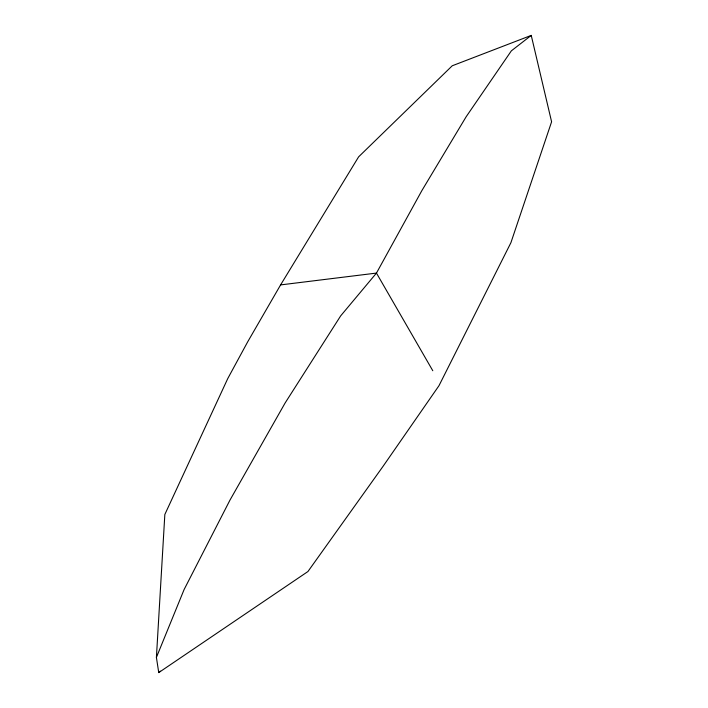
<?xml version="1.0" encoding="UTF-8"?>
<svg xmlns="http://www.w3.org/2000/svg" width="708" height="708" viewBox="0 0 708 708"><rect width="100%" height="100%" fill="white"/><g stroke="black" fill="none" stroke-linecap="round" stroke-linejoin="round"><path stroke-width="1.06" d="M156.406 657.413L164.84 514.477L227.79 378.506L247.676 341.858L280.589 284.908L358.629 156.84L452.244 65.773L531.239 35.4L551.594 121.794L510.902 242.711L438.987 385.683L383.187 466.138L307.936 571.533L158.742 672.6L156.406 657.413L184.098 589.56L229.985 500.078L285.112 402.994L340.698 315.839L376.461 273.084L421.818 190.691L466.165 116.732L511.353 50.852L531.239 35.4M158.742 672.6L160.318 671.14M280.589 284.908L376.461 273.084L432.8 370.744"/></g></svg>
